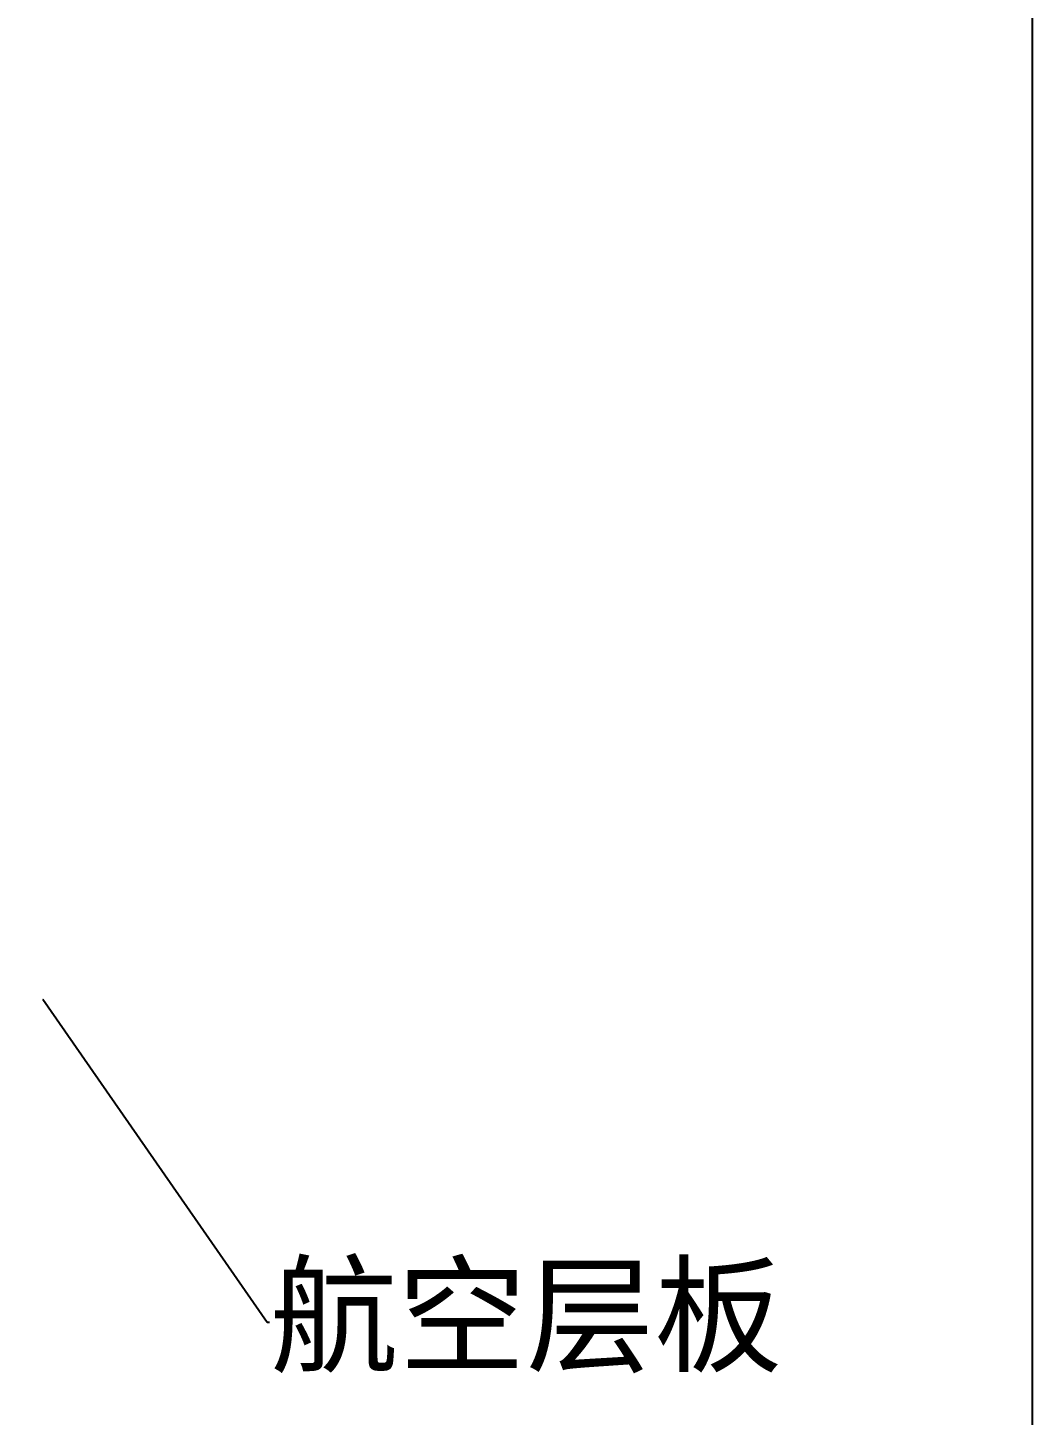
# Model space of a CAD drawing. Header units: inches. Extents: x -22 to 1081, y -135 to 712.
# Drawn here: x 442.5 to 603, y 144.8 to 366.5 of the extents above; entities that cross this region are included whole.
import ezdxf
from ezdxf import colors
from ezdxf.entities.mleader import LeaderData, LeaderLine
from ezdxf.math import Vec2, Vec3

# ---------------------------------------------------------------- set-up
doc = ezdxf.new("R2010")
doc.units = ezdxf.units.IN
doc.header["$MEASUREMENT"] = 0
doc.styles.get("Standard").update_dxf_attribs({"font": 'arial.ttf'})

msp = doc.modelspace()

# ---------------------------------------------------------------- linework, layer by layer
msp.add_lwpolyline([(-22.28, 711.77), (602.97, 711.77), (602.97, -15.04), (-22.28, -15.04)], close=True)

# ---------------------------------------------------------------- leaders
ml = msp.add_multileader_mtext('Standard')
ml.set_content('{\\fSimSun|b0|i0|c134|p2;航空层板}', color=256)
ml.set_leader_properties()
ml.build(insert=Vec2(0, 0))
ml.multileader.update_dxf_attribs({"text_right_attachment_type": 6, "dogleg_length": 0.36, "arrow_head_size": 0.18})
ctx = ml.context
ctx.base_point, ctx.char_height, ctx.arrow_head_size, ctx.landing_gap_size, ctx.plane_origin = Vec3(481.08, 159.69), 15, 0.18, 0.09, Vec3(444.76, 211.44)
ctx.right_attachment = 6
notes = []
notes.append((ctx, [(0, (1, 1, 0), (480.72, 159.69), (1, 0), 0.36, [(0, [(444.76, 211.44)], 0, [])])]))
ctx.mtext.insert, ctx.mtext.flow_direction = Vec3(481.17, 168.32), 5
for ctx, leaders in notes:
    for number, flags, end, landing, length, lines in leaders:
        leader = LeaderData()
        leader.index, (leader.has_last_leader_line, leader.has_dogleg_vector, leader.attachment_direction) = number, flags
        leader.last_leader_point, leader.dogleg_vector, leader.dogleg_length = Vec3(end), Vec3(landing), length
        for number, points, colour, breaks in lines:
            line = LeaderLine()
            line.index, line.vertices, line.color, line.breaks = number, Vec3.list(points), colors.encode_raw_color(colour), breaks
            leader.lines.append(line)
        ctx.leaders.append(leader)

doc.saveas('drawing.dxf')
